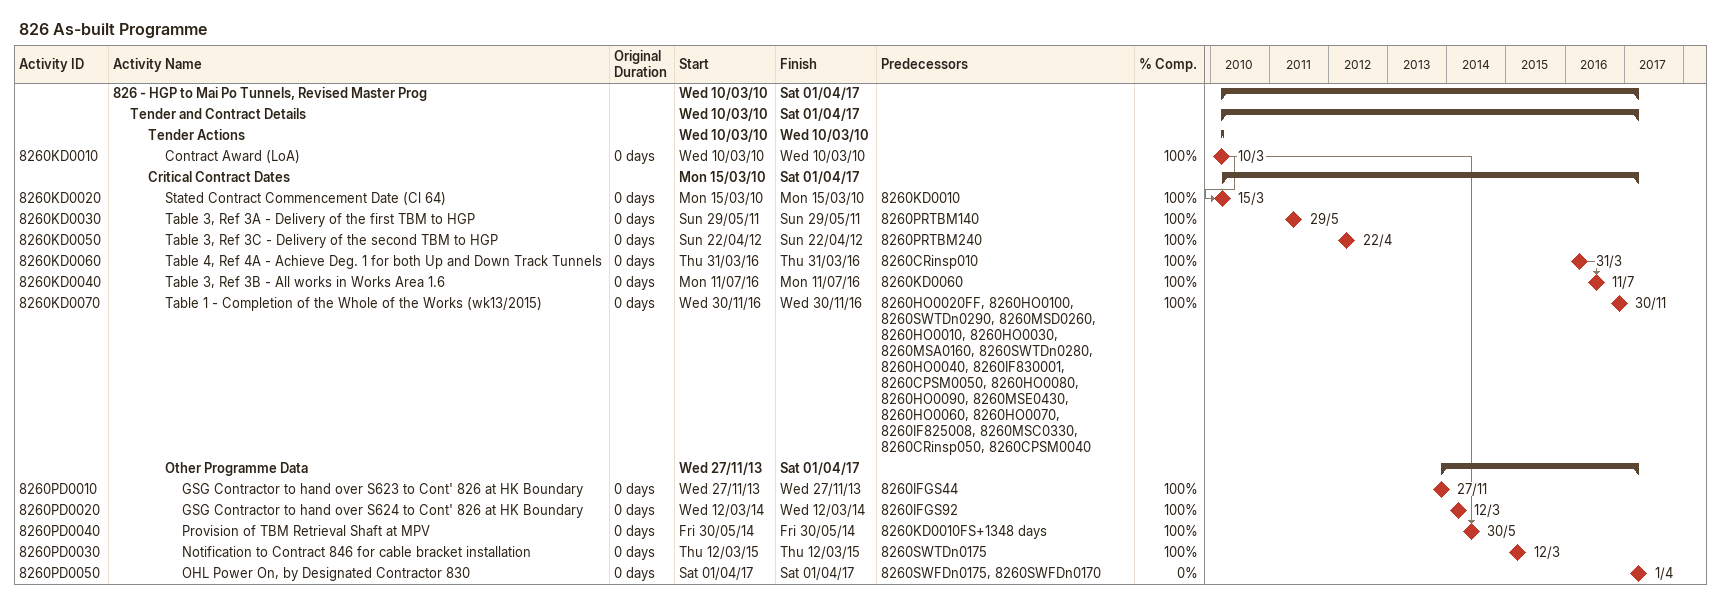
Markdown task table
826 As-built Programme

| ID | Level | Task | Original duration | Start | Finish | Predecessors | % complete |
|---|---|---|---|---|---|---|---|
|  | 1 | **826 - HGP to Mai Po Tunnels, Revised Master Prog** |  | 2010-03-10 | 2017-04-01 |  |  |
|  | 2 | **Tender and Contract Details** |  | 2010-03-10 | 2017-04-01 |  |  |
|  | 3 | **Tender Actions** |  | 2010-03-10 | 2010-03-10 |  |  |
| 8260KD0010 | 4 | Contract Award (LoA) | 0d | 2010-03-10 | 2010-03-10 |  | 100 |
|  | 3 | **Critical Contract Dates** |  | 2010-03-15 | 2017-04-01 |  |  |
| 8260KD0020 | 4 | Stated Contract Commencement Date (Cl 64) | 0d | 2010-03-15 | 2010-03-15 | 8260KD0010 | 100 |
| 8260KD0030 | 4 | Table 3, Ref 3A - Delivery of the first TBM to HGP | 0d | 2011-05-29 | 2011-05-29 | 8260PRTBM140 | 100 |
| 8260KD0050 | 4 | Table 3, Ref 3C - Delivery of the second TBM to HGP | 0d | 2012-04-22 | 2012-04-22 | 8260PRTBM240 | 100 |
| 8260KD0060 | 4 | Table 4, Ref 4A - Achieve Deg. 1 for both Up and Down Track Tunnels | 0d | 2016-03-31 | 2016-03-31 | 8260CRinsp010 | 100 |
| 8260KD0040 | 4 | Table 3, Ref 3B - All works in Works Area 1.6 | 0d | 2016-07-11 | 2016-07-11 | 8260KD0060 | 100 |
| 8260KD0070 | 4 | Table 1 - Completion of the Whole of the Works (wk13/2015) | 0d | 2016-11-30 | 2016-11-30 | 8260HO0020FF, 8260HO0100, 8260SWTDn0290, 8260MSD0260, 8260HO0010, 8260HO0030, 8260MSA0160, 8260SWTDn0280, 8260HO0040, 8260IF830001, 8260CPSM0050, 8260HO0080, 8260HO0090, 8260MSE0430, 8260HO0060, 8260HO0070, 8260IF825008, 8260MSC0330, 8260CRinsp050, 8260CPSM0040 | 100 |
|  | 4 | **Other Programme Data** |  | 2013-11-27 | 2017-04-01 |  |  |
| 8260PD0010 | 5 | GSG Contractor to hand over S623 to Cont' 826 at HK Boundary | 0d | 2013-11-27 | 2013-11-27 | 8260IFGS44 | 100 |
| 8260PD0020 | 5 | GSG Contractor to hand over S624 to Cont' 826 at HK Boundary | 0d | 2014-03-12 | 2014-03-12 | 8260IFGS92 | 100 |
| 8260PD0040 | 5 | Provision of TBM Retrieval Shaft at MPV | 0d | 2014-05-30 | 2014-05-30 | 8260KD0010FS+1348d | 100 |
| 8260PD0030 | 5 | Notification to Contract 846 for cable bracket installation | 0d | 2015-03-12 | 2015-03-12 | 8260SWTDn0175 | 100 |
| 8260PD0050 | 5 | OHL Power On, by Designated Contractor 830 | 0d | 2017-04-01 | 2017-04-01 | 8260SWFDn0175, 8260SWFDn0170 | 0 |
